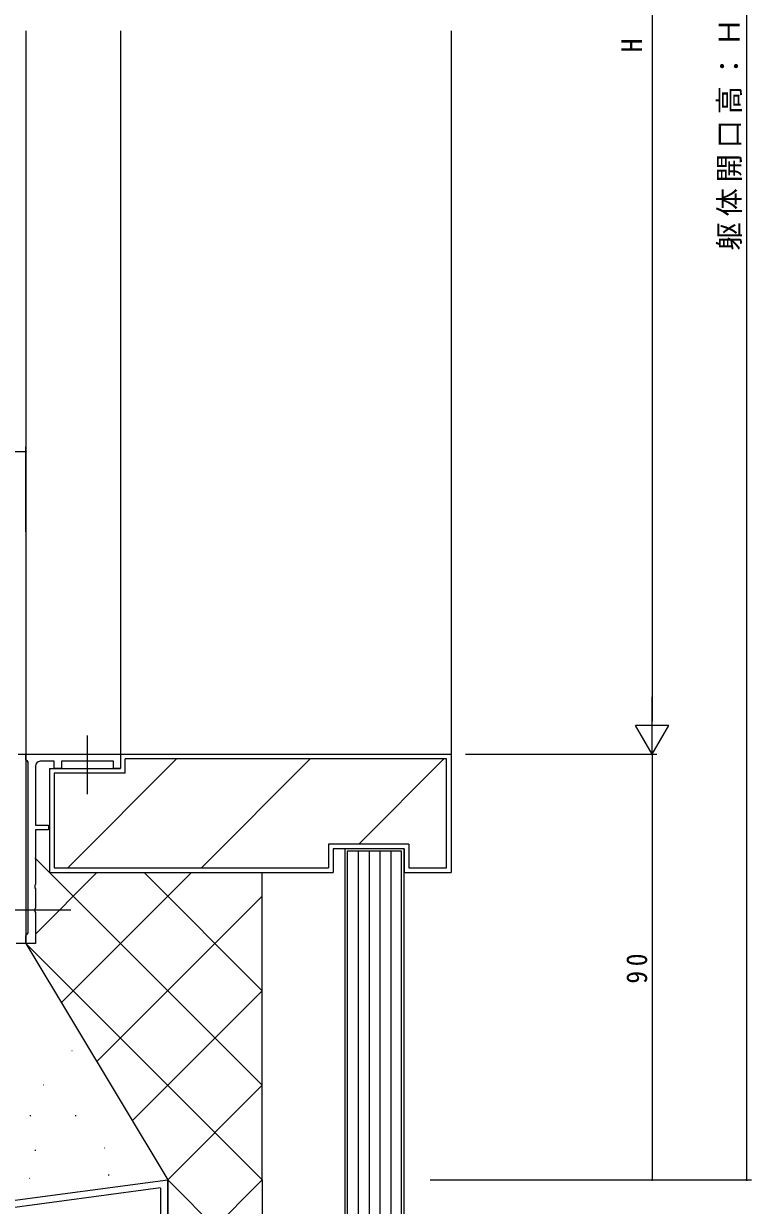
# Model space of a CAD drawing. Units: millimetres, scale not verified. Extents: x -567 to 567, y -403 to 403.
# Drawn here: x -323.2 to -169.2, y -201.6 to 48.3 of the extents above; entities that cross this region are included whole.
import ezdxf
from ezdxf.enums import TextEntityAlignment as Align

# ---------------------------------------------------------------- set-up
doc = ezdxf.new("R2010")
doc.units = ezdxf.units.MM
doc.header["$LTSCALE"] = 2
doc.linetypes.add('USER2', pattern=[13, 10, -1, 1, -1])
for name, color, linetype, lineweight in [('0-3_YKK_11', 7, 'Continuous', 18), ('0-4_YKK_12', 2, 'Continuous', 18), ('0-5_YSS_K', 3, 'Continuous', 18), ('0-6_YKK_13', 4, 'Continuous', 18), ('0-7_YKK_D', 6, 'Continuous', 18)]:
    doc.layers.add(name, color=color, linetype=linetype, lineweight=lineweight)
doc.styles.add('ＭＳ ゴシック', font='')
doc.styles.get('ＭＳ ゴシック').set_extended_font_data('MS Gothic')

msp = doc.modelspace()

# ---------------------------------------------------------------- linework, layer by layer
at = {"layer": '0-3_YKK_11'}
for p, q in [((-324.358, -106.184), (-322.728, -106.184)), ((-322.728, -106.184), (-322.728, -146.184)), ((-322.728, -106.184), (-302.728, -106.184)), ((-322.728, -107.384), (-322.728, -106.184)), ((-322.428, -107.684), (-322.728, -107.384)), ((-302.728, -106.184), (-302.728, -109.184)), ((-322.228, -107.884), (-322.428, -107.684)), ((-322.228, -143.984), (-322.228, -107.884)), ((-320.728, -108.684), (-320.728, -121.184)), ((-316.728, -107.684), (-319.728, -107.684)), ((-316.728, -109.184), (-316.728, -107.684)), ((-315.228, -109.184), (-316.728, -109.184)), ((-315.228, -107.684), (-315.228, -109.184)), ((-304.228, -107.684), (-315.228, -107.684)), ((-304.228, -109.184), (-304.228, -107.684)), ((-302.728, -109.184), (-304.228, -109.184)), ((-320.728, -121.184), (-317.928, -121.184)), ((-320.728, -122.184), (-320.728, -133.726)), ((-317.928, -122.184), (-320.728, -122.184)), ((-317.928, -121.184), (-317.928, -122.184)), ((-320.728, -133.726), (-320.848, -133.909)), ((-320.848, -133.909), (-320.848, -134.459)), ((-320.848, -134.459), (-320.728, -134.642)), ((-320.728, -134.642), (-320.728, -138.726)), ((-320.728, -138.726), (-320.848, -138.909)), ((-320.848, -138.909), (-320.848, -139.459)), ((-320.848, -139.459), (-320.728, -139.642)), ((-320.728, -139.642), (-320.728, -146.184)), ((-322.728, -144.484), (-322.428, -144.184)), ((-322.728, -146.184), (-322.728, -144.484)), ((-322.428, -144.184), (-322.228, -143.984)), ((-322.728, -146.184), (-324.77, -146.184)), ((-320.728, -146.184), (-322.728, -146.184))]:
    msp.add_line(p, q, dxfattribs=at)
msp.add_arc((-319.728, -108.684), 1, 90.00001, 179.99999, dxfattribs=at)
at = {"layer": '0-4_YKK_12'}
for p, q in [((-322.728, 46.816), (-322.728, -106.184)), ((-302.728, 46.816), (-302.728, -108.885))]:
    msp.add_line(p, q, dxfattribs=at)
at = {"layer": '0-5_YSS_K'}
for p, q in [((-232.728, 46.816), (-232.728, -106.184)), ((-313.865, -130.184), (-290.865, -107.184)), ((-302.728, -106.184), (-232.728, -106.184)), ((-302.728, -106.184), (-302.728, -109.184)), ((-233.728, -107.184), (-301.728, -107.184)), ((-301.728, -110.184), (-301.728, -107.184)), ((-285.581, -130.184), (-262.581, -107.184)), ((-252.296, -125.184), (-234.296, -107.184)), ((-233.728, -130.184), (-233.728, -107.184)), ((-232.728, -106.184), (-232.728, -131.184)), ((-317.728, -109.184), (-317.728, -131.184)), ((-317.728, -109.184), (-302.728, -109.184)), ((-316.728, -110.184), (-316.728, -130.184)), ((-301.728, -110.184), (-316.728, -110.184)), ((-257.728, -126.184), (-257.728, -131.184)), ((-242.728, -126.184), (-257.728, -126.184)), ((-255.228, -126.184), (-255.228, -301)), ((-242.728, -126.184), (-255.228, -126.184)), ((-254.728, -126.684), (-254.728, -301)), ((-243.228, -126.684), (-254.728, -126.684)), ((-252.428, -126.684), (-252.428, -301)), ((-250.128, -126.684), (-250.128, -301)), ((-247.828, -126.684), (-247.828, -301)), ((-245.528, -126.684), (-245.528, -301)), ((-243.228, -301), (-243.228, -126.684)), ((-242.728, -126.184), (-242.728, -131.184)), ((-242.728, -301), (-242.728, -126.184)), ((-241.728, -125.184), (-241.728, -130.184)), ((-320.828, -128.089), (-272.728, -176.189)), ((-307.698, -131.184), (-320.728, -144.214)), ((-317.728, -131.184), (-257.728, -131.184)), ((-316.728, -130.184), (-258.728, -130.184)), ((-287.708, -131.184), (-315.221, -158.696)), ((-314.528, -131.184), (-257.728, -131.184)), ((-313.528, -130.184), (-258.728, -130.184)), ((-297.735, -131.184), (-272.728, -156.191)), ((-272.728, -196.187), (-272.728, -131.184)), ((-242.728, -131.184), (-232.728, -131.184)), ((-241.728, -130.184), (-233.728, -130.184)), ((-272.728, -136.193), (-307.725, -171.189)), ((-322.876, -146.039), (-272.728, -196.187)), ((-322.728, -146.184), (-292.726, -196.187)), ((-322.624, -146.111), (-322.716, -146.203)), ((-272.728, -156.191), (-300.225, -183.688)), ((-313.046, -168.851), (-312.946, -168.851)), ((-319.043, -176.128), (-318.943, -176.128)), ((-272.728, -176.189), (-292.726, -196.187)), ((-321.924, -182.613), (-321.724, -182.613)), ((-312.291, -182.613), (-312.091, -182.613)), ((-320.853, -189.926), (-320.653, -189.926)), ((-306.192, -189.399), (-306.092, -189.399)), ((-442.726, -216.187), (-292.726, -196.187)), ((-322.042, -195.82), (-321.942, -195.82)), ((-305.335, -195.099), (-305.135, -195.099)), ((-292.726, -301), (-292.726, -196.187)), ((-292.726, -196.187), (-292.726, -301)), ((-292.726, -196.187), (-272.728, -216.185)), ((-272.728, -196.187), (-292.726, -216.185)), ((-272.728, -196.187), (-272.728, -301)), ((-294.226, -197.901), (-441.226, -217.5)), ((-294.226, -197.958), (-294.226, -301))]:
    msp.add_line(p, q, dxfattribs=at)
msp.add_lwpolyline([(-241.728, -125.184), (-258.728, -125.184), (-258.728, -130.184)], dxfattribs=at)
at = {"layer": '0-6_YKK_13', "linetype": 'USER2'}
for p, q in [((-309.728, -114.622), (-309.728, -102.251)), ((-313.212, -139.184), (-328.244, -139.184))]:
    msp.add_line(p, q, dxfattribs=at)
at = {"layer": '0-7_YKK_D'}
for p, q in [((-170.228, 253.816), (-170.228, -196.187)), ((-190.228, 186.816), (-190.228, -99.184)), ((-392.728, -42.184), (-322.728, -42.184)), ((-322.728, -59.184), (-322.728, -41.184)), ((-190.228, -106.184), (-190.228, -94.059)), ((-186.728, -100.122), (-193.728, -100.122)), ((-190.228, -106.184), (-193.728, -100.122)), ((-190.228, -106.184), (-186.728, -100.122)), ((-229.728, -106.184), (-189.228, -106.184)), ((-227.228, -106.184), (-189.228, -106.184)), ((-190.228, -106.184), (-190.228, -196.187)), ((-237.228, -196.187), (-189.228, -196.187)), ((-229.728, -196.187), (-169.228, -196.187))]:
    msp.add_line(p, q, dxfattribs=at)
for centre, start, end in [((-322.728, -42.184), 0, 180), ((-322.728, -42.184), 180, 0), ((-190.228, -196.187), 90, 270), ((-190.228, -196.187), 270, 90), ((-170.228, -196.187), 90, 270), ((-170.228, -196.187), 270, 90)]:
    msp.add_arc(centre, 0.106, start, end, dxfattribs=at)

# ---------------------------------------------------------------- texts
at = {"layer": '0-7_YKK_D', "color": 7, "style": 'ＭＳ ゴシック'}
msp.add_text('H', height=4.399, rotation=90, dxfattribs=at).set_placement((-191.028, 42.216), align=Align.BOTTOM_LEFT)
at = {"layer": '0-7_YKK_D', "color": 7, "char_height": 4.399, "attachment_point": 7, "rotation": 90, "style": 'ＭＳ ゴシック'}
for s, insert in [('\\T1.2;躯体開口高：Ｈ＋150', (-171.228, 0.334)), ('\\T1.37;\\W0.9;90', (-191.228, -154.706))]:
    msp.add_mtext(s, dxfattribs=dict(at, insert=insert))

doc.saveas('drawing.dxf')
